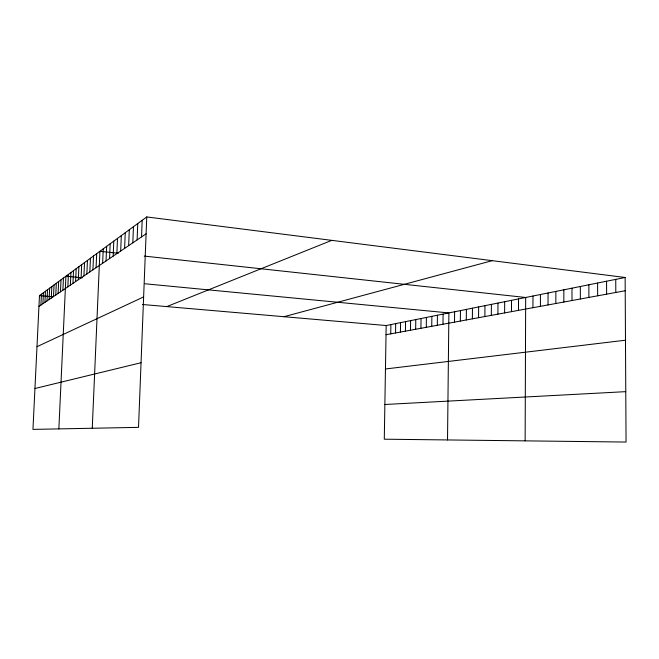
<?xml version="1.0" encoding="UTF-8"?>
<svg xmlns="http://www.w3.org/2000/svg" width="659" height="659" viewBox="0 0 659 659"><rect width="100%" height="100%" fill="white"/><g stroke="black" fill="none" stroke-linecap="round" stroke-linejoin="round"><path stroke-width="0.99" d="M555.842 303.494L555.858 291.418M563.824 302.028L563.832 289.812M532.942 307.712L532.974 296.015M540.405 306.336L540.438 294.515M548.041 304.928L548.057 292.983M518.476 310.364L518.526 298.922M525.141 440.863L525.676 297.481L144.214 256.087M497.907 314.154L497.973 303.058M504.621 312.918L504.687 301.707M511.475 311.658L511.532 300.331M478.566 317.704L478.648 306.937M484.884 316.542L484.958 305.669M491.326 315.356L491.4 304.376M460.344 321.057L460.452 310.595M466.3 319.961L466.399 309.401M472.371 318.849L472.462 308.181M442.988 324.253L443.103 314.088M447.519 439.94L448.894 312.926L144.972 283.782M454.504 322.127L454.611 311.773M426.282 327.325L426.406 317.44M431.744 326.32L431.867 316.345M437.312 325.291L437.436 315.224M410.491 330.225L410.631 320.612M415.656 329.278L415.788 319.574M420.92 328.306L421.052 318.519M390.738 333.858L390.886 324.582M395.548 332.976L395.688 323.618M400.433 332.078L400.581 322.638M405.417 331.156L405.557 321.633M625.136 277.488L386.174 325.53L384.288 439.191L626.05 442.057L625.136 277.488L146.759 216.943L39.482 295.611L32.95 429.396L138.522 427.361L146.759 216.943M141.537 236.911L142.187 220.295M124.609 248.377L125.251 232.718M128.653 245.642L129.296 229.744M132.813 242.817L133.464 226.688M137.105 239.909L137.764 223.541M102.631 263.271L103.249 248.847M106.041 260.956L106.667 246.342M109.551 258.583L110.177 243.764M113.159 256.137L113.793 241.12M116.865 253.624L117.5 238.393M120.679 251.038L121.322 235.593M83.94 275.932L84.533 262.57M86.856 273.955L87.458 260.429M89.846 271.928L90.456 258.229M92.919 269.844L93.529 255.972M96.074 267.711L96.684 253.657M92.252 428.251L99.929 251.285L118.249 253.27M58.857 428.894L65.941 276.203L82.383 277.777M67.844 286.838L68.412 274.391M70.365 285.125L70.941 272.538M72.951 283.378L73.536 270.635M75.596 281.582L76.189 268.691M78.314 279.745L78.899 266.697M81.09 277.859L81.683 264.663M47.003 300.957L47.539 289.696M49.12 299.524L49.664 288.14M51.287 298.049L51.839 286.541M53.503 296.55L54.054 284.919M55.776 295.018L56.328 283.255M58.091 293.444L58.651 281.55M60.463 291.838L61.023 279.803M62.885 290.191L63.453 278.024M40.899 305.092L41.435 294.178M42.893 303.741L43.428 292.711M44.919 302.366L45.463 291.22M38.955 306.41L146.1 233.821M36.986 346.683L143.629 296.929M166.785 306.6L331.765 240.354M283.963 316.707L492.232 260.667M34.943 388.505L141.051 362.722M386.017 334.723L625.21 290.743M385.449 368.974L625.49 340.209M384.864 404.494L625.77 391.652M39.482 295.611L52.868 296.764M142.459 304.499L386.174 325.53M615.745 279.375L615.803 292.472M606.568 281.22L606.618 294.161M597.614 283.016L597.655 295.809M588.874 284.779L588.899 297.415M580.332 286.492L580.348 298.988M571.987 288.172L571.996 300.529"/></g></svg>
